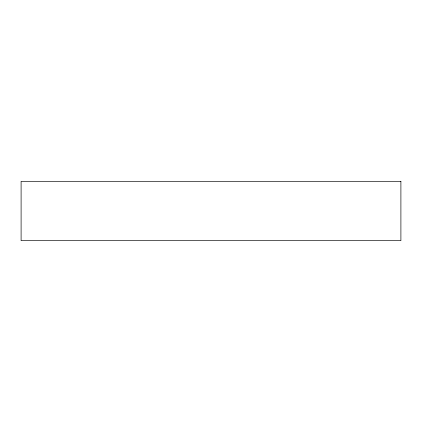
<?xml version="1.0" encoding="UTF-8"?>
<svg xmlns="http://www.w3.org/2000/svg" width="422" height="422" viewBox="0 0 422 422"><rect width="100%" height="100%" fill="white"/><g stroke="black" fill="none" stroke-linecap="round" stroke-linejoin="round"><path stroke-width="0.63" d="M400.9 181.328L21.1 181.328L21.1 240.672L400.9 240.672L400.9 181.328"/></g></svg>
